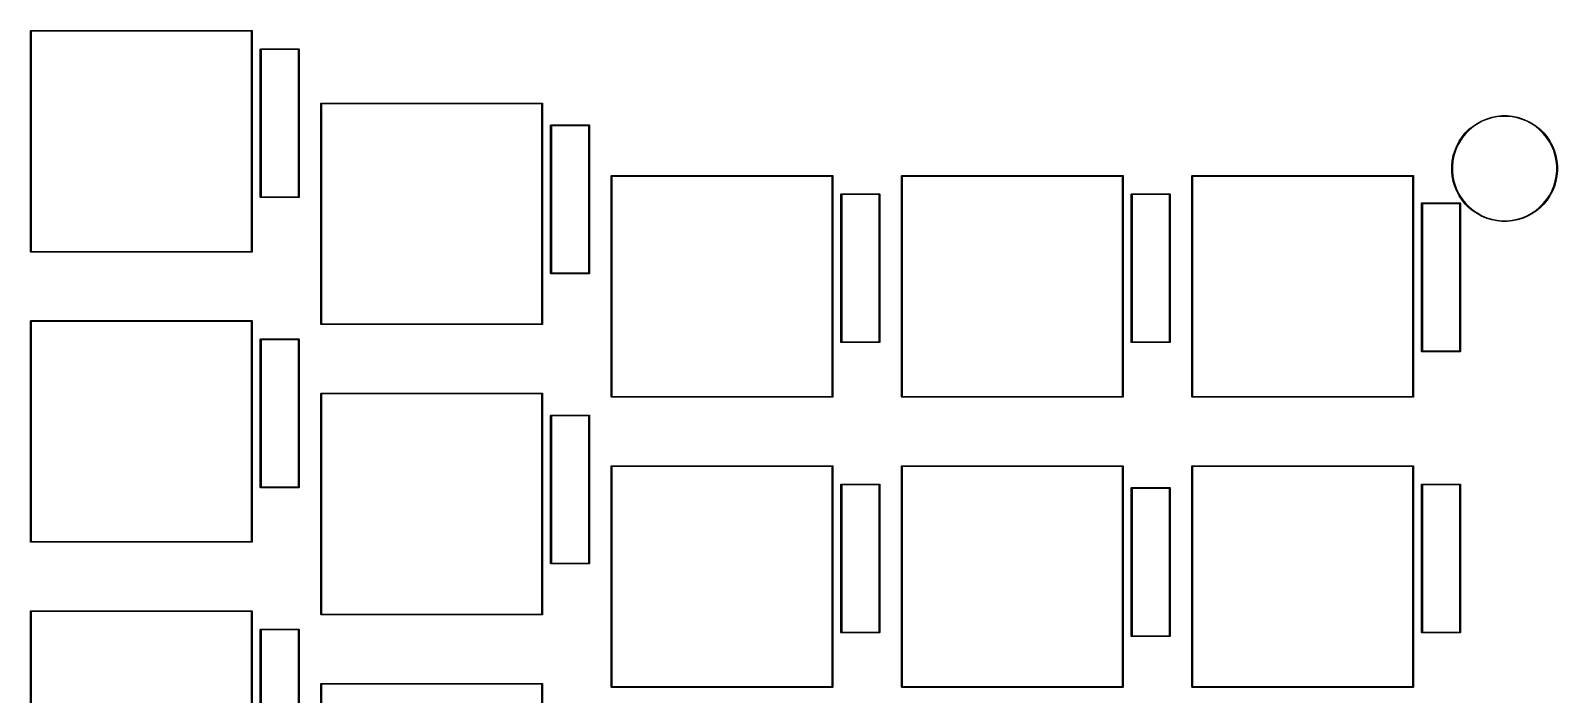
# Model space of a CAD drawing. Extents: x 15 to 413, y -153 to -9.
# Drawn here: x 312.9 to 413, y -53 to -9.4 of the extents above; entities that cross this region are included whole.
import ezdxf

# ---------------------------------------------------------------- set-up
doc = ezdxf.new("R2010")
doc.units = 0
doc.layers.add('BLACK', color=7, linetype='CONTINUOUS')

msp = doc.modelspace()

# ---------------------------------------------------------------- linework, layer by layer
at = {"layer": 'BLACK', "linetype": 'CONTINUOUS'}
for p, q in [((312.85646, -9.419), (312.858363, -9.409433)), ((312.85646, -23.919), (312.85646, -9.419)), ((312.858363, -9.409433), (312.871893, -9.395903)), ((312.871893, -9.395903), (312.88146, -9.394)), ((312.88146, -9.394), (327.38146, -9.394)), ((312.90646, -9.444), (312.90646, -23.894)), ((327.35646, -9.444), (312.90646, -9.444)), ((327.35646, -23.894), (327.35646, -9.444)), ((327.38146, -9.394), (327.391027, -9.395903)), ((327.391027, -9.395903), (327.404557, -9.409433)), ((327.404557, -9.409433), (327.40646, -9.419)), ((327.40646, -9.419), (327.40646, -23.919)), ((327.933089, -10.618378), (327.934992, -10.608811)), ((327.933089, -20.338378), (327.933089, -10.618378)), ((327.934992, -10.608811), (327.948522, -10.595281)), ((327.948522, -10.595281), (327.958089, -10.593378)), ((327.958089, -10.593378), (330.458089, -10.593378)), ((327.983089, -10.643378), (327.983089, -20.313378)), ((330.433089, -10.643378), (327.983089, -10.643378)), ((330.433089, -20.313378), (330.433089, -10.643378)), ((330.458089, -10.593378), (330.467656, -10.595281)), ((330.467656, -10.595281), (330.481186, -10.608811)), ((330.481186, -10.608811), (330.483089, -10.618378)), ((330.483089, -10.618378), (330.483089, -20.338378)), ((331.90646, -14.1815), (331.908363, -14.171933)), ((331.90646, -28.6815), (331.90646, -14.1815)), ((331.908363, -14.171933), (331.921893, -14.158403)), ((331.921893, -14.158403), (331.93146, -14.1565)), ((331.93146, -14.1565), (346.43146, -14.1565)), ((331.95646, -14.2065), (331.95646, -28.6565)), ((346.40646, -14.2065), (331.95646, -14.2065)), ((346.40646, -28.6565), (346.40646, -14.2065)), ((346.43146, -14.1565), (346.441027, -14.158403)), ((346.441027, -14.158403), (346.454557, -14.171933)), ((346.454557, -14.171933), (346.45646, -14.1815)), ((346.45646, -14.1815), (346.45646, -28.6815)), ((408.730988, -15.084084), (409.065456, -15.017555)), ((409.065456, -15.017555), (409.404834, -14.984129)), ((409.404834, -14.984129), (409.745854, -14.984129)), ((409.745854, -14.984129), (410.085232, -15.017555)), ((410.085232, -15.017555), (410.4197, -15.084084)), ((346.983105, -15.619004), (346.985008, -15.609437)), ((346.983105, -25.339004), (346.983105, -15.619004)), ((346.985008, -15.609437), (346.998538, -15.595907)), ((346.998538, -15.595907), (347.008105, -15.594004)), ((347.008105, -15.594004), (349.508105, -15.594004)), ((347.033105, -15.644004), (347.033105, -25.314004)), ((349.483105, -15.644004), (347.033105, -15.644004)), ((349.483105, -25.314004), (349.483105, -15.644004)), ((349.508105, -15.594004), (349.517672, -15.595907)), ((349.517672, -15.595907), (349.531202, -15.609437)), ((349.531202, -15.609437), (349.533105, -15.619004)), ((349.533105, -15.619004), (349.533105, -25.339004)), ((407.000539, -16.121276), (407.241677, -15.880138)), ((407.27248, -15.914125), (407.034526, -16.152079)), ((407.241677, -15.880138), (407.505289, -15.663797)), ((407.532613, -15.700639), (407.27248, -15.914125)), ((407.505289, -15.663797), (407.788837, -15.474336)), ((407.812418, -15.513679), (407.532613, -15.700639)), ((407.788837, -15.474336), (408.08959, -15.31358)), ((408.109202, -15.355045), (407.812418, -15.513679)), ((408.08959, -15.31358), (408.404652, -15.183077)), ((408.420105, -15.226265), (408.109202, -15.355045)), ((408.404652, -15.183077), (408.730988, -15.084084)), ((408.742133, -15.128579), (408.420105, -15.226265)), ((409.072186, -15.062927), (408.742133, -15.128579)), ((409.407085, -15.029943), (409.072186, -15.062927)), ((409.743603, -15.029943), (409.407085, -15.029943)), ((410.078502, -15.062927), (409.743603, -15.029943)), ((410.408555, -15.128579), (410.078502, -15.062927)), ((410.730583, -15.226265), (410.408555, -15.128579)), ((410.4197, -15.084084), (410.746036, -15.183077)), ((411.041486, -15.355045), (410.730583, -15.226265)), ((410.746036, -15.183077), (411.061098, -15.31358)), ((411.33827, -15.513679), (411.041486, -15.355045)), ((411.061098, -15.31358), (411.361851, -15.474336)), ((411.618075, -15.700639), (411.33827, -15.513679)), ((411.361851, -15.474336), (411.645399, -15.663797)), ((411.878208, -15.914125), (411.618075, -15.700639)), ((411.645399, -15.663797), (411.909011, -15.880138)), ((412.116162, -16.152079), (411.878208, -15.914125)), ((411.909011, -15.880138), (412.150149, -16.121276)), ((406.303478, -17.284251), (406.433981, -16.969189)), ((406.475446, -16.988801), (406.346666, -17.299704)), ((406.433981, -16.969189), (406.594737, -16.668436)), ((406.63408, -16.692017), (406.475446, -16.988801)), ((406.594737, -16.668436), (406.784198, -16.384888)), ((406.82104, -16.412212), (406.63408, -16.692017)), ((406.784198, -16.384888), (407.000539, -16.121276)), ((407.034526, -16.152079), (406.82104, -16.412212)), ((412.329648, -16.412212), (412.116162, -16.152079)), ((412.150149, -16.121276), (412.36649, -16.384888)), ((412.516608, -16.692017), (412.329648, -16.412212)), ((412.36649, -16.384888), (412.555951, -16.668436)), ((412.675242, -16.988801), (412.516608, -16.692017)), ((412.555951, -16.668436), (412.716707, -16.969189)), ((412.804022, -17.299704), (412.675242, -16.988801)), ((412.716707, -16.969189), (412.84721, -17.284251)), ((406.10453, -18.284433), (406.137956, -17.945055)), ((406.137956, -17.945055), (406.204485, -17.610587)), ((406.183328, -17.951785), (406.150344, -18.286684)), ((406.24898, -17.621732), (406.183328, -17.951785)), ((406.204485, -17.610587), (406.303478, -17.284251)), ((406.346666, -17.299704), (406.24898, -17.621732)), ((412.901708, -17.621732), (412.804022, -17.299704)), ((412.84721, -17.284251), (412.946203, -17.610587)), ((412.96736, -17.951785), (412.901708, -17.621732)), ((412.946203, -17.610587), (413.012732, -17.945055)), ((413.000344, -18.286684), (412.96736, -17.951785)), ((413.012732, -17.945055), (413.046158, -18.284433)), ((350.95646, -18.944), (350.958363, -18.934433)), ((350.95646, -33.444), (350.95646, -18.944)), ((350.958363, -18.934433), (350.971893, -18.920903)), ((350.971893, -18.920903), (350.98146, -18.919)), ((350.98146, -18.919), (365.48146, -18.919)), ((351.00646, -18.969), (351.00646, -33.419)), ((365.45646, -18.969), (351.00646, -18.969)), ((365.45646, -33.419), (365.45646, -18.969)), ((365.48146, -18.919), (365.491027, -18.920903)), ((365.491027, -18.920903), (365.504557, -18.934433)), ((365.504557, -18.934433), (365.50646, -18.944)), ((365.50646, -18.944), (365.50646, -33.444)), ((370.00646, -18.944), (370.008363, -18.934433)), ((370.00646, -33.444), (370.00646, -18.944)), ((370.008363, -18.934433), (370.021893, -18.920903)), ((370.021893, -18.920903), (370.03146, -18.919)), ((370.03146, -18.919), (384.53146, -18.919)), ((370.05646, -18.969), (370.05646, -33.419)), ((384.50646, -18.969), (370.05646, -18.969)), ((384.50646, -33.419), (384.50646, -18.969)), ((384.53146, -18.919), (384.541027, -18.920903)), ((384.541027, -18.920903), (384.554557, -18.934433)), ((384.554557, -18.934433), (384.55646, -18.944)), ((384.55646, -18.944), (384.55646, -33.444)), ((389.05646, -18.944), (389.058363, -18.934433)), ((389.05646, -33.444), (389.05646, -18.944)), ((389.058363, -18.934433), (389.071893, -18.920903)), ((389.071893, -18.920903), (389.08146, -18.919)), ((389.08146, -18.919), (403.58146, -18.919)), ((389.10646, -18.969), (389.10646, -33.419)), ((403.55646, -18.969), (389.10646, -18.969)), ((403.55646, -33.419), (403.55646, -18.969)), ((403.58146, -18.919), (403.591027, -18.920903)), ((403.591027, -18.920903), (403.604557, -18.934433)), ((403.604557, -18.934433), (403.60646, -18.944)), ((403.60646, -18.944), (403.60646, -33.444)), ((406.10453, -18.286684), (406.10453, -18.284433)), ((406.10453, -18.625453), (406.10453, -18.286684)), ((406.137956, -18.964831), (406.10453, -18.625453)), ((406.204485, -19.299299), (406.137956, -18.964831)), ((406.150344, -18.286684), (406.150344, -18.623202)), ((406.150344, -18.623202), (406.183328, -18.958101)), ((406.183328, -18.958101), (406.24898, -19.288154)), ((412.901708, -19.288154), (412.96736, -18.958101)), ((413.012732, -18.964831), (412.946203, -19.299299)), ((412.96736, -18.958101), (413.000344, -18.623202)), ((413.000344, -18.623202), (413.000344, -18.286684)), ((413.046158, -18.625453), (413.012732, -18.964831)), ((413.046158, -18.284433), (413.046158, -18.625453)), ((406.303478, -19.625635), (406.204485, -19.299299)), ((406.24898, -19.288154), (406.346666, -19.610182)), ((406.433981, -19.940697), (406.303478, -19.625635)), ((406.346666, -19.610182), (406.475446, -19.921085)), ((406.594737, -20.24145), (406.433981, -19.940697)), ((406.475446, -19.921085), (406.63408, -20.217869)), ((412.516608, -20.217869), (412.675242, -19.921085)), ((412.716707, -19.940697), (412.555951, -20.24145)), ((412.675242, -19.921085), (412.804022, -19.610182)), ((412.84721, -19.625635), (412.716707, -19.940697)), ((412.804022, -19.610182), (412.901708, -19.288154)), ((412.946203, -19.299299), (412.84721, -19.625635)), ((327.934992, -20.347945), (327.933089, -20.338378)), ((327.948522, -20.361475), (327.934992, -20.347945)), ((327.958089, -20.363378), (327.948522, -20.361475)), ((330.458089, -20.363378), (327.958089, -20.363378)), ((327.983089, -20.313378), (330.433089, -20.313378)), ((330.467656, -20.361475), (330.458089, -20.363378)), ((330.481186, -20.347945), (330.467656, -20.361475)), ((330.483089, -20.338378), (330.481186, -20.347945)), ((366.033121, -20.143386), (366.035024, -20.133819)), ((366.033121, -29.863386), (366.033121, -20.143386)), ((366.035024, -20.133819), (366.048554, -20.120289)), ((366.048554, -20.120289), (366.058121, -20.118386)), ((366.058121, -20.118386), (368.558121, -20.118386)), ((366.083121, -20.168386), (366.083121, -29.838386)), ((368.533121, -20.168386), (366.083121, -20.168386)), ((368.533121, -29.838386), (368.533121, -20.168386)), ((368.558121, -20.118386), (368.567688, -20.120289)), ((368.567688, -20.120289), (368.581218, -20.133819)), ((368.581218, -20.133819), (368.583121, -20.143386)), ((368.583121, -20.143386), (368.583121, -29.863386)), ((385.083137, -20.143386), (385.08504, -20.133819)), ((385.083137, -29.863386), (385.083137, -20.143386)), ((385.08504, -20.133819), (385.09857, -20.120289)), ((385.09857, -20.120289), (385.108137, -20.118386)), ((385.108137, -20.118386), (387.608137, -20.118386)), ((385.133137, -20.168386), (385.133137, -29.838386)), ((387.583137, -20.168386), (385.133137, -20.168386)), ((387.583137, -29.838386), (387.583137, -20.168386)), ((387.608137, -20.118386), (387.617704, -20.120289)), ((387.617704, -20.120289), (387.631234, -20.133819)), ((387.631234, -20.133819), (387.633137, -20.143386)), ((387.633137, -20.143386), (387.633137, -29.863386)), ((404.133153, -20.738699), (404.135056, -20.729132)), ((404.133153, -30.458699), (404.133153, -20.738699)), ((404.135056, -20.729132), (404.148586, -20.715602)), ((404.148586, -20.715602), (404.158153, -20.713699)), ((404.158153, -20.713699), (406.658153, -20.713699)), ((404.183153, -20.763699), (404.183153, -30.433699)), ((406.633153, -20.763699), (404.183153, -20.763699)), ((406.784198, -20.524998), (406.594737, -20.24145)), ((406.633153, -30.433699), (406.633153, -20.763699)), ((406.63408, -20.217869), (406.82104, -20.497674)), ((406.658153, -20.713699), (406.66772, -20.715602)), ((406.66772, -20.715602), (406.68125, -20.729132)), ((406.68125, -20.729132), (406.683153, -20.738699)), ((406.683153, -20.738699), (406.683153, -30.458699)), ((407.000539, -20.78861), (406.784198, -20.524998)), ((406.82104, -20.497674), (407.034526, -20.757807)), ((407.241677, -21.029748), (407.000539, -20.78861)), ((407.034526, -20.757807), (407.27248, -20.995761)), ((407.505289, -21.246089), (407.241677, -21.029748)), ((407.27248, -20.995761), (407.532613, -21.209247)), ((411.618075, -21.209247), (411.878208, -20.995761)), ((411.909011, -21.029748), (411.645399, -21.246089)), ((411.878208, -20.995761), (412.116162, -20.757807)), ((412.150149, -20.78861), (411.909011, -21.029748)), ((412.116162, -20.757807), (412.329648, -20.497674)), ((412.36649, -20.524998), (412.150149, -20.78861)), ((412.329648, -20.497674), (412.516608, -20.217869)), ((412.555951, -20.24145), (412.36649, -20.524998)), ((407.788837, -21.43555), (407.505289, -21.246089)), ((407.532613, -21.209247), (407.812418, -21.396207)), ((408.08959, -21.596306), (407.788837, -21.43555)), ((407.812418, -21.396207), (408.109202, -21.554841)), ((408.404652, -21.726809), (408.08959, -21.596306)), ((408.109202, -21.554841), (408.420105, -21.683621)), ((408.730988, -21.825802), (408.404652, -21.726809)), ((408.420105, -21.683621), (408.742133, -21.781307)), ((409.065456, -21.892331), (408.730988, -21.825802)), ((408.742133, -21.781307), (409.072186, -21.846959)), ((409.404834, -21.925757), (409.065456, -21.892331)), ((409.072186, -21.846959), (409.407085, -21.879943)), ((409.745854, -21.925757), (409.404834, -21.925757)), ((409.407085, -21.879943), (409.743603, -21.879943)), ((409.743603, -21.879943), (410.078502, -21.846959)), ((410.085232, -21.892331), (409.745854, -21.925757)), ((410.078502, -21.846959), (410.408555, -21.781307)), ((410.4197, -21.825802), (410.085232, -21.892331)), ((410.408555, -21.781307), (410.730583, -21.683621)), ((410.746036, -21.726809), (410.4197, -21.825802)), ((410.730583, -21.683621), (411.041486, -21.554841)), ((411.061098, -21.596306), (410.746036, -21.726809)), ((411.041486, -21.554841), (411.33827, -21.396207)), ((411.361851, -21.43555), (411.061098, -21.596306)), ((411.33827, -21.396207), (411.618075, -21.209247)), ((411.645399, -21.246089), (411.361851, -21.43555)), ((312.858363, -23.928567), (312.85646, -23.919)), ((312.871893, -23.942097), (312.858363, -23.928567)), ((312.88146, -23.944), (312.871893, -23.942097)), ((327.38146, -23.944), (312.88146, -23.944)), ((312.90646, -23.894), (327.35646, -23.894)), ((327.391027, -23.942097), (327.38146, -23.944)), ((327.404557, -23.928567), (327.391027, -23.942097)), ((327.40646, -23.919), (327.404557, -23.928567)), ((346.985008, -25.348571), (346.983105, -25.339004)), ((346.998538, -25.362101), (346.985008, -25.348571)), ((347.008105, -25.364004), (346.998538, -25.362101)), ((349.508105, -25.364004), (347.008105, -25.364004)), ((347.033105, -25.314004), (349.483105, -25.314004)), ((349.517672, -25.362101), (349.508105, -25.364004)), ((349.531202, -25.348571), (349.517672, -25.362101)), ((349.533105, -25.339004), (349.531202, -25.348571)), ((312.85646, -28.469), (312.858363, -28.459433)), ((312.85646, -42.969), (312.85646, -28.469)), ((312.858363, -28.459433), (312.871893, -28.445903)), ((312.871893, -28.445903), (312.88146, -28.444)), ((312.88146, -28.444), (327.38146, -28.444)), ((312.90646, -28.494), (312.90646, -42.944)), ((327.35646, -28.494), (312.90646, -28.494)), ((327.35646, -42.944), (327.35646, -28.494)), ((327.38146, -28.444), (327.391027, -28.445903)), ((327.391027, -28.445903), (327.404557, -28.459433)), ((327.404557, -28.459433), (327.40646, -28.469)), ((327.40646, -28.469), (327.40646, -42.969)), ((331.908363, -28.691067), (331.90646, -28.6815)), ((331.921893, -28.704597), (331.908363, -28.691067)), ((331.93146, -28.7065), (331.921893, -28.704597)), ((346.43146, -28.7065), (331.93146, -28.7065)), ((331.95646, -28.6565), (346.40646, -28.6565)), ((346.441027, -28.704597), (346.43146, -28.7065)), ((346.454557, -28.691067), (346.441027, -28.704597)), ((346.45646, -28.6815), (346.454557, -28.691067)), ((327.933089, -29.668394), (327.934992, -29.658827)), ((327.933089, -39.388394), (327.933089, -29.668394)), ((327.934992, -29.658827), (327.948522, -29.645297)), ((327.948522, -29.645297), (327.958089, -29.643394)), ((327.958089, -29.643394), (330.458089, -29.643394)), ((327.983089, -29.693394), (327.983089, -39.363394)), ((330.433089, -29.693394), (327.983089, -29.693394)), ((330.433089, -39.363394), (330.433089, -29.693394)), ((330.458089, -29.643394), (330.467656, -29.645297)), ((330.467656, -29.645297), (330.481186, -29.658827)), ((330.481186, -29.658827), (330.483089, -29.668394)), ((330.483089, -29.668394), (330.483089, -39.388394)), ((366.035024, -29.872953), (366.033121, -29.863386)), ((366.048554, -29.886483), (366.035024, -29.872953)), ((366.058121, -29.888386), (366.048554, -29.886483)), ((368.558121, -29.888386), (366.058121, -29.888386)), ((366.083121, -29.838386), (368.533121, -29.838386)), ((368.567688, -29.886483), (368.558121, -29.888386)), ((368.581218, -29.872953), (368.567688, -29.886483)), ((368.583121, -29.863386), (368.581218, -29.872953)), ((385.08504, -29.872953), (385.083137, -29.863386)), ((385.09857, -29.886483), (385.08504, -29.872953)), ((385.108137, -29.888386), (385.09857, -29.886483)), ((387.608137, -29.888386), (385.108137, -29.888386)), ((385.133137, -29.838386), (387.583137, -29.838386)), ((387.617704, -29.886483), (387.608137, -29.888386)), ((387.631234, -29.872953), (387.617704, -29.886483)), ((387.633137, -29.863386), (387.631234, -29.872953)), ((404.135056, -30.468266), (404.133153, -30.458699)), ((404.148586, -30.481796), (404.135056, -30.468266)), ((404.158153, -30.483699), (404.148586, -30.481796)), ((406.658153, -30.483699), (404.158153, -30.483699)), ((404.183153, -30.433699), (406.633153, -30.433699)), ((406.66772, -30.481796), (406.658153, -30.483699)), ((406.68125, -30.468266), (406.66772, -30.481796)), ((406.683153, -30.458699), (406.68125, -30.468266)), ((331.90646, -33.2315), (331.908363, -33.221933)), ((331.90646, -47.7315), (331.90646, -33.2315)), ((331.908363, -33.221933), (331.921893, -33.208403)), ((331.921893, -33.208403), (331.93146, -33.2065)), ((331.93146, -33.2065), (346.43146, -33.2065)), ((331.95646, -33.2565), (331.95646, -47.7065)), ((346.40646, -33.2565), (331.95646, -33.2565)), ((346.40646, -47.7065), (346.40646, -33.2565)), ((346.43146, -33.2065), (346.441027, -33.208403)), ((346.441027, -33.208403), (346.454557, -33.221933)), ((346.454557, -33.221933), (346.45646, -33.2315)), ((346.45646, -33.2315), (346.45646, -47.7315)), ((350.958363, -33.453567), (350.95646, -33.444)), ((350.971893, -33.467097), (350.958363, -33.453567)), ((350.98146, -33.469), (350.971893, -33.467097)), ((365.48146, -33.469), (350.98146, -33.469)), ((351.00646, -33.419), (365.45646, -33.419)), ((365.491027, -33.467097), (365.48146, -33.469)), ((365.504557, -33.453567), (365.491027, -33.467097)), ((365.50646, -33.444), (365.504557, -33.453567)), ((370.008363, -33.453567), (370.00646, -33.444)), ((370.021893, -33.467097), (370.008363, -33.453567)), ((370.03146, -33.469), (370.021893, -33.467097)), ((384.53146, -33.469), (370.03146, -33.469)), ((370.05646, -33.419), (384.50646, -33.419)), ((384.541027, -33.467097), (384.53146, -33.469)), ((384.554557, -33.453567), (384.541027, -33.467097)), ((384.55646, -33.444), (384.554557, -33.453567)), ((389.058363, -33.453567), (389.05646, -33.444)), ((389.071893, -33.467097), (389.058363, -33.453567)), ((389.08146, -33.469), (389.071893, -33.467097)), ((403.58146, -33.469), (389.08146, -33.469)), ((389.10646, -33.419), (403.55646, -33.419)), ((403.591027, -33.467097), (403.58146, -33.469)), ((403.604557, -33.453567), (403.591027, -33.467097)), ((403.60646, -33.444), (403.604557, -33.453567)), ((346.983105, -34.66902), (346.985008, -34.659453)), ((346.983105, -44.38902), (346.983105, -34.66902)), ((346.985008, -34.659453), (346.998538, -34.645923)), ((346.998538, -34.645923), (347.008105, -34.64402)), ((347.008105, -34.64402), (349.508105, -34.64402)), ((347.033105, -34.69402), (347.033105, -44.36402)), ((349.483105, -34.69402), (347.033105, -34.69402)), ((349.483105, -44.36402), (349.483105, -34.69402)), ((349.508105, -34.64402), (349.517672, -34.645923)), ((349.517672, -34.645923), (349.531202, -34.659453)), ((349.531202, -34.659453), (349.533105, -34.66902)), ((349.533105, -34.66902), (349.533105, -44.38902)), ((350.95646, -37.994), (350.958363, -37.984433)), ((350.95646, -52.494), (350.95646, -37.994)), ((350.958363, -37.984433), (350.971893, -37.970903)), ((350.971893, -37.970903), (350.98146, -37.969)), ((350.98146, -37.969), (365.48146, -37.969)), ((351.00646, -38.019), (351.00646, -52.469)), ((365.45646, -38.019), (351.00646, -38.019)), ((365.45646, -52.469), (365.45646, -38.019)), ((365.48146, -37.969), (365.491027, -37.970903)), ((365.491027, -37.970903), (365.504557, -37.984433)), ((365.504557, -37.984433), (365.50646, -37.994)), ((365.50646, -37.994), (365.50646, -52.494)), ((370.00646, -37.994), (370.008363, -37.984433)), ((370.00646, -52.494), (370.00646, -37.994)), ((370.008363, -37.984433), (370.021893, -37.970903)), ((370.021893, -37.970903), (370.03146, -37.969)), ((370.03146, -37.969), (384.53146, -37.969)), ((370.05646, -38.019), (370.05646, -52.469)), ((384.50646, -38.019), (370.05646, -38.019)), ((384.50646, -52.469), (384.50646, -38.019)), ((384.53146, -37.969), (384.541027, -37.970903)), ((384.541027, -37.970903), (384.554557, -37.984433)), ((384.554557, -37.984433), (384.55646, -37.994)), ((384.55646, -37.994), (384.55646, -52.494)), ((389.05646, -37.994), (389.058363, -37.984433)), ((389.05646, -52.494), (389.05646, -37.994)), ((389.058363, -37.984433), (389.071893, -37.970903)), ((389.071893, -37.970903), (389.08146, -37.969)), ((389.08146, -37.969), (403.58146, -37.969)), ((389.10646, -38.019), (389.10646, -52.469)), ((403.55646, -38.019), (389.10646, -38.019)), ((403.55646, -52.469), (403.55646, -38.019)), ((403.58146, -37.969), (403.591027, -37.970903)), ((403.591027, -37.970903), (403.604557, -37.984433)), ((403.604557, -37.984433), (403.60646, -37.994)), ((403.60646, -37.994), (403.60646, -52.494)), ((327.934992, -39.397961), (327.933089, -39.388394)), ((327.948522, -39.411491), (327.934992, -39.397961)), ((327.958089, -39.413394), (327.948522, -39.411491)), ((330.458089, -39.413394), (327.958089, -39.413394)), ((327.983089, -39.363394), (330.433089, -39.363394)), ((330.467656, -39.411491), (330.458089, -39.413394)), ((330.481186, -39.397961), (330.467656, -39.411491)), ((330.483089, -39.388394), (330.481186, -39.397961)), ((366.033121, -39.193402), (366.035024, -39.183835)), ((366.033121, -48.913402), (366.033121, -39.193402)), ((366.035024, -39.183835), (366.048554, -39.170305)), ((366.048554, -39.170305), (366.058121, -39.168402)), ((366.058121, -39.168402), (368.558121, -39.168402)), ((366.083121, -39.218402), (366.083121, -48.888402)), ((368.533121, -39.218402), (366.083121, -39.218402)), ((368.533121, -48.888402), (368.533121, -39.218402)), ((368.558121, -39.168402), (368.567688, -39.170305)), ((368.567688, -39.170305), (368.581218, -39.183835)), ((368.581218, -39.183835), (368.583121, -39.193402)), ((368.583121, -39.193402), (368.583121, -48.913402)), ((385.083137, -39.431524), (385.08504, -39.421957)), ((385.083137, -49.151524), (385.083137, -39.431524)), ((385.08504, -39.421957), (385.09857, -39.408427)), ((385.09857, -39.408427), (385.108137, -39.406524)), ((385.108137, -39.406524), (387.608137, -39.406524)), ((385.133137, -39.456524), (385.133137, -49.126524)), ((387.583137, -39.456524), (385.133137, -39.456524)), ((387.583137, -49.126524), (387.583137, -39.456524)), ((387.608137, -39.406524), (387.617704, -39.408427)), ((387.617704, -39.408427), (387.631234, -39.421957)), ((387.631234, -39.421957), (387.633137, -39.431524)), ((387.633137, -39.431524), (387.633137, -49.151524)), ((404.133153, -39.193402), (404.135056, -39.183835)), ((404.133153, -48.913402), (404.133153, -39.193402)), ((404.135056, -39.183835), (404.148586, -39.170305)), ((404.148586, -39.170305), (404.158153, -39.168402)), ((404.158153, -39.168402), (406.658153, -39.168402)), ((404.183153, -39.218402), (404.183153, -48.888402)), ((406.633153, -39.218402), (404.183153, -39.218402)), ((406.633153, -48.888402), (406.633153, -39.218402)), ((406.658153, -39.168402), (406.66772, -39.170305)), ((406.66772, -39.170305), (406.68125, -39.183835)), ((406.68125, -39.183835), (406.683153, -39.193402)), ((406.683153, -39.193402), (406.683153, -48.913402)), ((312.858363, -42.978567), (312.85646, -42.969)), ((312.871893, -42.992097), (312.858363, -42.978567)), ((312.88146, -42.994), (312.871893, -42.992097)), ((327.38146, -42.994), (312.88146, -42.994)), ((312.90646, -42.944), (327.35646, -42.944)), ((327.391027, -42.992097), (327.38146, -42.994)), ((327.404557, -42.978567), (327.391027, -42.992097)), ((327.40646, -42.969), (327.404557, -42.978567)), ((346.985008, -44.398587), (346.983105, -44.38902)), ((346.998538, -44.412117), (346.985008, -44.398587)), ((347.008105, -44.41402), (346.998538, -44.412117)), ((349.508105, -44.41402), (347.008105, -44.41402)), ((347.033105, -44.36402), (349.483105, -44.36402)), ((349.517672, -44.412117), (349.508105, -44.41402)), ((349.531202, -44.398587), (349.517672, -44.412117)), ((349.533105, -44.38902), (349.531202, -44.398587)), ((312.85646, -47.519), (312.858363, -47.509433)), ((312.85646, -62.019), (312.85646, -47.519)), ((312.858363, -47.509433), (312.871893, -47.495903)), ((312.871893, -47.495903), (312.88146, -47.494)), ((312.88146, -47.494), (327.38146, -47.494)), ((312.90646, -47.544), (312.90646, -61.994)), ((327.35646, -47.544), (312.90646, -47.544)), ((327.35646, -61.994), (327.35646, -47.544)), ((327.38146, -47.494), (327.391027, -47.495903)), ((327.391027, -47.495903), (327.404557, -47.509433)), ((327.404557, -47.509433), (327.40646, -47.519)), ((327.40646, -47.519), (327.40646, -62.019)), ((331.908363, -47.741067), (331.90646, -47.7315)), ((331.921893, -47.754597), (331.908363, -47.741067)), ((331.93146, -47.7565), (331.921893, -47.754597)), ((346.43146, -47.7565), (331.93146, -47.7565)), ((331.95646, -47.7065), (346.40646, -47.7065)), ((346.441027, -47.754597), (346.43146, -47.7565)), ((346.454557, -47.741067), (346.441027, -47.754597)), ((346.45646, -47.7315), (346.454557, -47.741067)), ((327.933089, -48.71841), (327.934992, -48.708843)), ((327.933089, -58.43841), (327.933089, -48.71841)), ((327.934992, -48.708843), (327.948522, -48.695313)), ((327.948522, -48.695313), (327.958089, -48.69341)), ((327.958089, -48.69341), (330.458089, -48.69341)), ((327.983089, -48.74341), (327.983089, -58.41341)), ((330.433089, -48.74341), (327.983089, -48.74341)), ((330.433089, -58.41341), (330.433089, -48.74341)), ((330.458089, -48.69341), (330.467656, -48.695313)), ((330.467656, -48.695313), (330.481186, -48.708843)), ((330.481186, -48.708843), (330.483089, -48.71841)), ((330.483089, -48.71841), (330.483089, -58.43841)), ((366.035024, -48.922969), (366.033121, -48.913402)), ((366.048554, -48.936499), (366.035024, -48.922969)), ((366.058121, -48.938402), (366.048554, -48.936499)), ((368.558121, -48.938402), (366.058121, -48.938402)), ((366.083121, -48.888402), (368.533121, -48.888402)), ((368.567688, -48.936499), (368.558121, -48.938402)), ((368.581218, -48.922969), (368.567688, -48.936499)), ((368.583121, -48.913402), (368.581218, -48.922969)), ((404.135056, -48.922969), (404.133153, -48.913402)), ((404.148586, -48.936499), (404.135056, -48.922969)), ((404.158153, -48.938402), (404.148586, -48.936499)), ((406.658153, -48.938402), (404.158153, -48.938402)), ((404.183153, -48.888402), (406.633153, -48.888402)), ((406.66772, -48.936499), (406.658153, -48.938402)), ((406.68125, -48.922969), (406.66772, -48.936499)), ((406.683153, -48.913402), (406.68125, -48.922969)), ((385.08504, -49.161091), (385.083137, -49.151524)), ((385.09857, -49.174621), (385.08504, -49.161091)), ((385.108137, -49.176524), (385.09857, -49.174621)), ((387.608137, -49.176524), (385.108137, -49.176524)), ((385.133137, -49.126524), (387.583137, -49.126524)), ((387.617704, -49.174621), (387.608137, -49.176524)), ((387.631234, -49.161091), (387.617704, -49.174621)), ((387.633137, -49.151524), (387.631234, -49.161091)), ((331.90646, -52.2815), (331.908363, -52.271933)), ((331.90646, -66.7815), (331.90646, -52.2815)), ((331.908363, -52.271933), (331.921893, -52.258403)), ((331.921893, -52.258403), (331.93146, -52.2565)), ((331.93146, -52.2565), (346.43146, -52.2565)), ((331.95646, -52.3065), (331.95646, -66.7565)), ((346.40646, -52.3065), (331.95646, -52.3065)), ((346.40646, -66.7565), (346.40646, -52.3065)), ((346.43146, -52.2565), (346.441027, -52.258403)), ((346.441027, -52.258403), (346.454557, -52.271933)), ((346.454557, -52.271933), (346.45646, -52.2815)), ((346.45646, -52.2815), (346.45646, -66.7815)), ((350.958363, -52.503567), (350.95646, -52.494)), ((350.971893, -52.517097), (350.958363, -52.503567)), ((350.98146, -52.519), (350.971893, -52.517097)), ((365.48146, -52.519), (350.98146, -52.519)), ((351.00646, -52.469), (365.45646, -52.469)), ((365.491027, -52.517097), (365.48146, -52.519)), ((365.504557, -52.503567), (365.491027, -52.517097)), ((365.50646, -52.494), (365.504557, -52.503567)), ((370.008363, -52.503567), (370.00646, -52.494)), ((370.021893, -52.517097), (370.008363, -52.503567)), ((370.03146, -52.519), (370.021893, -52.517097)), ((384.53146, -52.519), (370.03146, -52.519)), ((370.05646, -52.469), (384.50646, -52.469)), ((384.541027, -52.517097), (384.53146, -52.519)), ((384.554557, -52.503567), (384.541027, -52.517097)), ((384.55646, -52.494), (384.554557, -52.503567)), ((389.058363, -52.503567), (389.05646, -52.494)), ((389.071893, -52.517097), (389.058363, -52.503567)), ((389.08146, -52.519), (389.071893, -52.517097)), ((403.58146, -52.519), (389.08146, -52.519)), ((389.10646, -52.469), (403.55646, -52.469)), ((403.591027, -52.517097), (403.58146, -52.519)), ((403.604557, -52.503567), (403.591027, -52.517097)), ((403.60646, -52.494), (403.604557, -52.503567))]:
    msp.add_line(p, q, dxfattribs=at)

doc.saveas('drawing.dxf')
